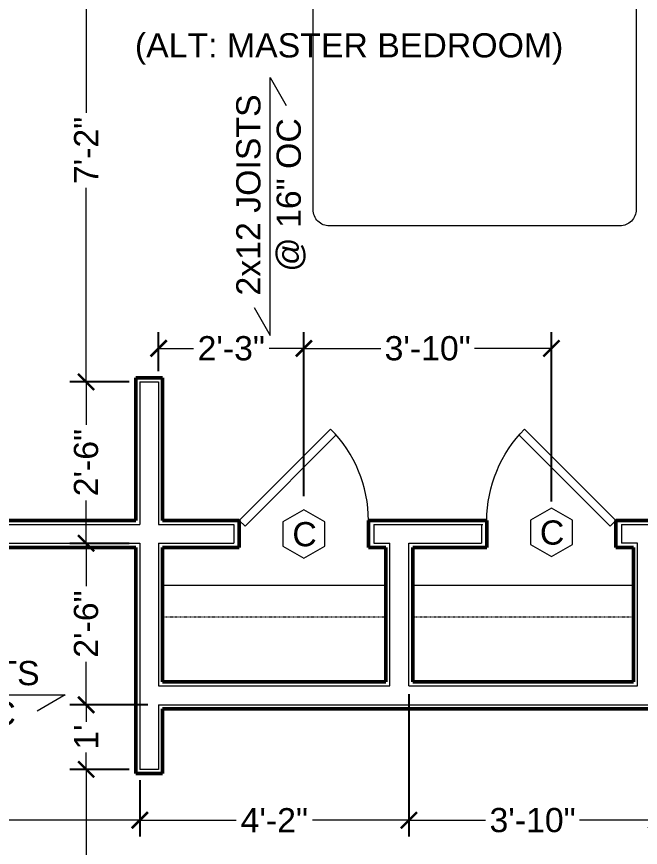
# Model space of a CAD drawing. Header units: inches. Extents: x -4969 to 16721, y 2489 to 24693.
# Drawn here: x 373.1 to 489, y 7382.8 to 7537.1 of the extents above; entities that cross this region are included whole.
import ezdxf

# ---------------------------------------------------------------- set-up
doc = ezdxf.new("R2010")
doc.units = ezdxf.units.IN
doc.header["$MEASUREMENT"] = 0
doc.linetypes.add('DASHED2', pattern=[0.375, 0.25, -0.125])
doc.layers.get('0').update_dxf_attribs({"lineweight": 5})
for name, color, linetype, lineweight in [('1', 1, 'Continuous', 9), ('2', 6, 'Continuous', 20), ('5', 4, 'Continuous', 50), ('A-DIMSx', 7, 'Continuous', 9), ('A-SYMB', 7, 'Continuous', 20), ('A-TEXTx', 7, 'Continuous', 20)]:
    doc.layers.add(name, color=color, linetype=linetype, lineweight=lineweight)
doc.styles.get("Standard").update_dxf_attribs({"font": 'Arial.ttf'})
doc.dimstyles.get("Standard").update_dxf_attribs({"dimtxt": 3, "dimasz": 2, "dimexe": 0.03125, "dimexo": 0.0625, "dimgap": 0.03125, "dimtad": 0, "dimtoh": 1, "dimdec": 4, "dimlfac": 0.99985, "dimzin": 0, "dimdsep": 46, "dimlunit": 4, "dimtxsty": 'Standard', "dimblk": 'ARCHTICK', "dimblk1": 'ARCHTICK', "dimblk2": 'ARCHTICK', "dimcen": 0.09, "dimclrt": 256, "dimadec": 0, "dimazin": 0, "dimtfac": 1, "dimtdec": 4, "dimtofl": 0, "dimtmove": 0, "dimatfit": 3, "dimfxl": 1, "dimtolj": 1, "dimtzin": 0, "dimarcsym": 0})

# ---------------------------------------------------------------- blocks, each defined once
blk = doc.blocks.new('door plan 24')
at = {"layer": '1'}
for p, q in [((356.81, 1360.41), (360.31, 1360.41)), ((356.06, 1335.41), (339.09, 1352.38)), ((357.12, 1336.47), (340.15, 1353.44)), ((356.06, 1335.41), (357.12, 1336.47)), ((356.81, 1334.41), (360.31, 1334.41))]:
    blk.add_line(p, q, dxfattribs=at)
blk.add_arc((356.06, 1335.41), 24, 90, 135, dxfattribs=at)
at = {"layer": '5'}
for p, q in [((361.06, 1359.41), (356.06, 1359.41)), ((361.06, 1335.41), (356.06, 1335.41))]:
    blk.add_line(p, q, dxfattribs=at)
blk = doc.blocks.new('_ArchTick')
at = {"color": 0, "linetype": 'ByBlock', "lineweight": 0, "const_width": 0.15}
blk.add_lwpolyline([(-0.5, -0.5), (0.5, 0.5)], dxfattribs=at)
blk = doc.blocks.new('*D439')
at = {"layer": 'A-DIMSx', "color": 0, "lineweight": -2, "ltscale": 0.1, "transparency": 16777216}
for p, q in [((392.26, 7439.27), (383.03, 7439.27)), ((397.5, 7409.27), (383.03, 7409.27))]:
    blk.add_line(p, q, dxfattribs=at)
at = {"layer": 'A-DIMSx', "color": 0, "lineweight": 5, "ltscale": 0.1, "transparency": 16777216}
for p, q in [((386.03, 7439.27), (386.03, 7431.29)), ((386.03, 7409.27), (386.03, 7417.26))]:
    blk.add_line(p, q, dxfattribs=at)
at = {"layer": 'Defpoints', "color": 0, "ltscale": 0.1, "transparency": 16777216}
for p in [(386.03, 7439.27), (394.26, 7439.27), (399.5, 7409.27)]:
    blk.add_point(p, dxfattribs=at)
at = {"layer": 'A-DIMSx', "color": 0, "lineweight": 5, "ltscale": 0.1, "transparency": 16777216, "xscale": 3, "yscale": 3, "zscale": 3}
for p, rotation in [((386.03, 7439.27), 90), ((386.03, 7409.27), 270)]:
    blk.add_blockref('_ArchTick', p, dxfattribs=dict(at, rotation=rotation))
at = {"layer": 'A-DIMSx', "ltscale": 0.1, "transparency": 16777216, "insert": (386.03, 7424.27), "char_height": 4.5, "attachment_point": 5, "rotation": 90}
blk.add_mtext('\\A1;2\'-6"', dxfattribs=at)
blk = doc.blocks.new('*D445')
at = {"layer": 'A-DIMSx', "color": 0, "lineweight": -2, "ltscale": 0.1, "transparency": 16777216}
for p, q in [((446, 7411.27), (446, 7384.82)), ((492, 7410.77), (492, 7384.82))]:
    blk.add_line(p, q, dxfattribs=at)
at = {"layer": 'A-DIMSx', "color": 0, "lineweight": 5, "ltscale": 0.1, "transparency": 16777216}
for p, q in [((446, 7387.82), (460.27, 7387.82)), ((492, 7387.82), (477.72, 7387.82))]:
    blk.add_line(p, q, dxfattribs=at)
at = {"layer": 'Defpoints', "color": 0, "ltscale": 0.1, "transparency": 16777216}
for p in [(446, 7413.27), (492, 7412.77), (492, 7387.82)]:
    blk.add_point(p, dxfattribs=at)
at = {"layer": 'A-DIMSx', "color": 0, "lineweight": 5, "ltscale": 0.1, "transparency": 16777216, "xscale": 3, "yscale": 3, "zscale": 3, "rotation": 180}
blk.add_blockref('_ArchTick', (446, 7387.82), dxfattribs=at)
at = {"layer": 'A-DIMSx', "color": 0, "lineweight": 5, "ltscale": 0.1, "transparency": 16777216, "xscale": 3, "yscale": 3, "zscale": 3}
blk.add_blockref('_ArchTick', (492, 7387.82), dxfattribs=at)
at = {"layer": 'A-DIMSx', "ltscale": 0.1, "transparency": 16777216, "insert": (469, 7387.82), "char_height": 4.5, "attachment_point": 5}
blk.add_mtext('\\A1;3\'-10"', dxfattribs=at)
blk = doc.blocks.new('*D450')
at = {"layer": 'A-DIMSx', "color": 0, "lineweight": -2, "ltscale": 0.1, "transparency": 16777216}
for p, q in [((399.5, 7471.27), (399.5, 7478.49)), ((426.5, 7448.02), (426.5, 7478.49))]:
    blk.add_line(p, q, dxfattribs=at)
at = {"layer": 'A-DIMSx', "color": 0, "lineweight": 5, "ltscale": 0.1, "transparency": 16777216}
for p, q in [((399.5, 7475.49), (405.98, 7475.49)), ((426.5, 7475.49), (420.02, 7475.49))]:
    blk.add_line(p, q, dxfattribs=at)
at = {"layer": 'Defpoints', "color": 0, "ltscale": 0.1, "transparency": 16777216}
for p in [(399.5, 7475.49), (399.5, 7469.27), (426.5, 7446.02)]:
    blk.add_point(p, dxfattribs=at)
at = {"layer": 'A-DIMSx', "color": 0, "lineweight": 5, "ltscale": 0.1, "transparency": 16777216, "xscale": 3, "yscale": 3, "zscale": 3, "rotation": 180}
blk.add_blockref('_ArchTick', (399.5, 7475.49), dxfattribs=at)
at = {"layer": 'A-DIMSx', "color": 0, "lineweight": 5, "ltscale": 0.1, "transparency": 16777216, "xscale": 3, "yscale": 3, "zscale": 3}
blk.add_blockref('_ArchTick', (426.5, 7475.49), dxfattribs=at)
at = {"layer": 'A-DIMSx', "ltscale": 0.1, "transparency": 16777216, "insert": (413, 7475.49), "char_height": 4.5, "attachment_point": 5}
blk.add_mtext('\\A1;2\'-3"', dxfattribs=at)
blk = doc.blocks.new('*D451')
at = {"layer": 'A-DIMSx', "color": 0, "lineweight": -2, "ltscale": 0.1, "transparency": 16777216}
for p, q in [((426.5, 7448.02), (426.5, 7478.49)), ((472.5, 7447.05), (472.5, 7478.49))]:
    blk.add_line(p, q, dxfattribs=at)
at = {"layer": 'A-DIMSx', "color": 0, "lineweight": 5, "ltscale": 0.1, "transparency": 16777216}
for p, q in [((426.5, 7475.49), (440.77, 7475.49)), ((472.5, 7475.49), (458.22, 7475.49))]:
    blk.add_line(p, q, dxfattribs=at)
at = {"layer": 'Defpoints', "color": 0, "ltscale": 0.1, "transparency": 16777216}
for p in [(472.5, 7475.49), (426.5, 7446.02), (472.5, 7445.05)]:
    blk.add_point(p, dxfattribs=at)
at = {"layer": 'A-DIMSx', "color": 0, "lineweight": 5, "ltscale": 0.1, "transparency": 16777216, "xscale": 3, "yscale": 3, "zscale": 3, "rotation": 180}
blk.add_blockref('_ArchTick', (426.5, 7475.49), dxfattribs=at)
at = {"layer": 'A-DIMSx', "color": 0, "lineweight": 5, "ltscale": 0.1, "transparency": 16777216, "xscale": 3, "yscale": 3, "zscale": 3}
blk.add_blockref('_ArchTick', (472.5, 7475.49), dxfattribs=at)
at = {"layer": 'A-DIMSx', "ltscale": 0.1, "transparency": 16777216, "insert": (449.5, 7475.49), "char_height": 4.5, "attachment_point": 5}
blk.add_mtext('\\A1;3\'-10"', dxfattribs=at)
blk = doc.blocks.new('*D460')
at = {"layer": 'A-DIMSx', "color": 0, "lineweight": -2, "ltscale": 0.1, "transparency": 16777216}
for p, q in [((394, 7469.27), (383.03, 7469.27)), ((394, 7439.27), (383.03, 7439.27))]:
    blk.add_line(p, q, dxfattribs=at)
at = {"layer": 'A-DIMSx', "color": 0, "lineweight": 5, "ltscale": 0.1, "transparency": 16777216}
for p, q in [((386.03, 7469.27), (386.03, 7461.29)), ((386.03, 7439.27), (386.03, 7447.26))]:
    blk.add_line(p, q, dxfattribs=at)
at = {"layer": 'Defpoints', "color": 0, "ltscale": 0.1, "transparency": 16777216}
for p in [(386.03, 7469.27), (396, 7469.27), (396, 7439.27)]:
    blk.add_point(p, dxfattribs=at)
at = {"layer": 'A-DIMSx', "color": 0, "lineweight": 5, "ltscale": 0.1, "transparency": 16777216, "xscale": 3, "yscale": 3, "zscale": 3}
for p, rotation in [((386.03, 7469.27), 90), ((386.03, 7439.27), 270)]:
    blk.add_blockref('_ArchTick', p, dxfattribs=dict(at, rotation=rotation))
at = {"layer": 'A-DIMSx', "ltscale": 0.1, "transparency": 16777216, "insert": (386.03, 7454.27), "char_height": 4.5, "attachment_point": 5, "rotation": 90}
blk.add_mtext('\\A1;2\'-6"', dxfattribs=at)
blk = doc.blocks.new('*D461')
at = {"layer": 'A-DIMSx', "color": 0, "lineweight": -2, "ltscale": 0.1, "transparency": 16777216}
for p, q in [((394, 7555.27), (383.03, 7555.27)), ((394, 7469.27), (383.03, 7469.27))]:
    blk.add_line(p, q, dxfattribs=at)
at = {"layer": 'A-DIMSx', "color": 0, "lineweight": 5, "ltscale": 0.1, "transparency": 16777216}
for p, q in [((386.03, 7555.27), (386.03, 7519.24)), ((386.03, 7469.27), (386.03, 7505.31))]:
    blk.add_line(p, q, dxfattribs=at)
at = {"layer": 'Defpoints', "color": 0, "ltscale": 0.1, "transparency": 16777216}
for p in [(386.03, 7555.27), (396, 7555.27), (396, 7469.27)]:
    blk.add_point(p, dxfattribs=at)
at = {"layer": 'A-DIMSx', "color": 0, "lineweight": 5, "ltscale": 0.1, "transparency": 16777216, "xscale": 3, "yscale": 3, "zscale": 3}
for p, rotation in [((386.03, 7555.27), 90), ((386.03, 7469.27), 270)]:
    blk.add_blockref('_ArchTick', p, dxfattribs=dict(at, rotation=rotation))
at = {"layer": 'A-DIMSx', "ltscale": 0.1, "transparency": 16777216, "insert": (386.03, 7512.27), "char_height": 4.5, "attachment_point": 5, "rotation": 90}
blk.add_mtext('\\A1;7\'-2"', dxfattribs=at)
blk = doc.blocks.new('*D504')
at = {"layer": 'A-DIMSx', "color": 0, "lineweight": -2, "ltscale": 0.1, "transparency": 16777216}
for p, q in [((361.47, 7873.27), (215.06, 7873.27)), ((454, 7001.77), (215.06, 7001.77))]:
    blk.add_line(p, q, dxfattribs=at)
at = {"layer": 'A-DIMSx', "color": 0, "lineweight": 5, "ltscale": 0.1, "transparency": 16777216}
for p, q in [((218.06, 7873.27), (218.06, 7447.88)), ((218.06, 7001.77), (218.06, 7427.17))]:
    blk.add_line(p, q, dxfattribs=at)
at = {"layer": 'Defpoints', "color": 0, "ltscale": 0.1, "transparency": 16777216}
for p in [(218.06, 7873.27), (363.47, 7873.27), (456, 7001.77)]:
    blk.add_point(p, dxfattribs=at)
at = {"layer": 'A-DIMSx', "color": 0, "lineweight": 5, "ltscale": 0.1, "transparency": 16777216, "xscale": 3, "yscale": 3, "zscale": 3}
for p, rotation in [((218.06, 7873.27), 90), ((218.06, 7001.77), 270)]:
    blk.add_blockref('_ArchTick', p, dxfattribs=dict(at, rotation=rotation))
at = {"layer": 'A-DIMSx', "ltscale": 0.1, "transparency": 16777216, "insert": (218.06, 7437.52), "char_height": 4.5, "attachment_point": 5, "rotation": 90}
blk.add_mtext('\\A1;72\'-7{\\H1x;\\S1/2;}"', dxfattribs=at)
blk = doc.blocks.new('*D509')
at = {"layer": 'A-DIMSx', "color": 0, "lineweight": -2, "ltscale": 0.1, "transparency": 16777216}
for p, q in [((397.5, 7409.27), (383.03, 7409.27)), ((394, 7397.27), (383.03, 7397.27))]:
    blk.add_line(p, q, dxfattribs=at)
at = {"layer": 'A-DIMSx', "color": 0, "lineweight": 5, "ltscale": 0.1, "transparency": 16777216}
for p, q in [((386.03, 7409.27), (386.03, 7406.13)), ((386.03, 7397.27), (386.03, 7400.42))]:
    blk.add_line(p, q, dxfattribs=at)
at = {"layer": 'Defpoints', "color": 0, "ltscale": 0.1, "transparency": 16777216}
for p in [(399.5, 7409.27), (386.03, 7397.27), (396, 7397.27)]:
    blk.add_point(p, dxfattribs=at)
at = {"layer": 'A-DIMSx', "color": 0, "lineweight": 5, "ltscale": 0.1, "transparency": 16777216, "xscale": 3, "yscale": 3, "zscale": 3}
for p, rotation in [((386.03, 7409.27), 90), ((386.03, 7397.27), 270)]:
    blk.add_blockref('_ArchTick', p, dxfattribs=dict(at, rotation=rotation))
at = {"layer": 'A-DIMSx', "ltscale": 0.1, "transparency": 16777216, "insert": (386.03, 7403.27), "char_height": 4.5, "attachment_point": 5, "rotation": 90}
blk.add_mtext("\\A1;1'", dxfattribs=at)
blk = doc.blocks.new('*D510')
at = {"layer": 'A-DIMSx', "color": 0, "lineweight": -2, "ltscale": 0.1, "transparency": 16777216}
for p, q in [((394, 7397.27), (383.03, 7397.27)), ((394, 7309.27), (383.03, 7309.27))]:
    blk.add_line(p, q, dxfattribs=at)
at = {"layer": 'A-DIMSx', "color": 0, "lineweight": 5, "ltscale": 0.1, "transparency": 16777216}
for p, q in [((386.03, 7397.27), (386.03, 7360.24)), ((386.03, 7309.27), (386.03, 7346.31))]:
    blk.add_line(p, q, dxfattribs=at)
at = {"layer": 'Defpoints', "color": 0, "ltscale": 0.1, "transparency": 16777216}
for p in [(396, 7397.27), (386.03, 7309.27), (396, 7309.27)]:
    blk.add_point(p, dxfattribs=at)
at = {"layer": 'A-DIMSx', "color": 0, "lineweight": 5, "ltscale": 0.1, "transparency": 16777216, "xscale": 3, "yscale": 3, "zscale": 3}
for p, rotation in [((386.03, 7397.27), 90), ((386.03, 7309.27), 270)]:
    blk.add_blockref('_ArchTick', p, dxfattribs=dict(at, rotation=rotation))
at = {"layer": 'A-DIMSx', "ltscale": 0.1, "transparency": 16777216, "insert": (386.03, 7353.27), "char_height": 4.5, "attachment_point": 5, "rotation": 90}
blk.add_mtext('\\A1;7\'-4"', dxfattribs=at)
blk = doc.blocks.new('*D511')
at = {"layer": 'A-DIMSx', "color": 0, "lineweight": -2, "ltscale": 0.1, "transparency": 16777216}
for p, q in [((446, 7411.27), (446, 7384.82)), ((396, 7395.27), (396, 7384.82))]:
    blk.add_line(p, q, dxfattribs=at)
at = {"layer": 'A-DIMSx', "color": 0, "lineweight": 5, "ltscale": 0.1, "transparency": 16777216}
for p, q in [((396, 7387.82), (413.92, 7387.82)), ((446, 7387.82), (428.07, 7387.82))]:
    blk.add_line(p, q, dxfattribs=at)
at = {"layer": 'Defpoints', "color": 0, "ltscale": 0.1, "transparency": 16777216}
for p in [(446, 7413.27), (396, 7397.27), (396, 7387.82)]:
    blk.add_point(p, dxfattribs=at)
at = {"layer": 'A-DIMSx', "color": 0, "lineweight": 5, "ltscale": 0.1, "transparency": 16777216, "xscale": 3, "yscale": 3, "zscale": 3, "rotation": 180}
blk.add_blockref('_ArchTick', (396, 7387.82), dxfattribs=at)
at = {"layer": 'A-DIMSx', "color": 0, "lineweight": 5, "ltscale": 0.1, "transparency": 16777216, "xscale": 3, "yscale": 3, "zscale": 3}
blk.add_blockref('_ArchTick', (446, 7387.82), dxfattribs=at)
at = {"layer": 'A-DIMSx', "ltscale": 0.1, "transparency": 16777216, "insert": (421, 7387.82), "char_height": 4.5, "attachment_point": 5}
blk.add_mtext('\\A1;4\'-2"', dxfattribs=at)
blk = doc.blocks.new('*D569')
at = {"layer": 'A-DIMSx', "color": 0, "lineweight": -2, "ltscale": 0.1, "transparency": 16777216}
for p, q in [((315, 7401.77), (315, 7384.82)), ((396, 7395.27), (396, 7384.82))]:
    blk.add_line(p, q, dxfattribs=at)
at = {"layer": 'A-DIMSx', "color": 0, "lineweight": 5, "ltscale": 0.1, "transparency": 16777216}
for p, q in [((315, 7387.82), (348.5, 7387.82)), ((396, 7387.82), (362.49, 7387.82))]:
    blk.add_line(p, q, dxfattribs=at)
at = {"layer": 'Defpoints', "color": 0, "ltscale": 0.1, "transparency": 16777216}
for p in [(315, 7403.77), (396, 7397.27), (315, 7387.82)]:
    blk.add_point(p, dxfattribs=at)
at = {"layer": 'A-DIMSx', "color": 0, "lineweight": 5, "ltscale": 0.1, "transparency": 16777216, "xscale": 3, "yscale": 3, "zscale": 3, "rotation": 180}
blk.add_blockref('_ArchTick', (315, 7387.82), dxfattribs=at)
at = {"layer": 'A-DIMSx', "color": 0, "lineweight": 5, "ltscale": 0.1, "transparency": 16777216, "xscale": 3, "yscale": 3, "zscale": 3}
blk.add_blockref('_ArchTick', (396, 7387.82), dxfattribs=at)
at = {"layer": 'A-DIMSx', "ltscale": 0.1, "transparency": 16777216, "insert": (355.5, 7387.82), "char_height": 4.5, "attachment_point": 5}
blk.add_mtext('\\A1;6\'-9"', dxfattribs=at)

msp = doc.modelspace()

# ---------------------------------------------------------------- linework, layer by layer
at = {"layer": '1'}
for p, q in [((395.9965993, 7469.2747155), (399.4965993, 7469.2747155)), ((395.9965993, 7469.2747155), (395.9965993, 7442.7747155)), ((399.4965993, 7469.2747155), (399.4965993, 7442.7747155)), ((318.4965993, 7442.7747155), (395.9965993, 7442.7747155)), ((399.4965993, 7442.7747155), (413.4965993, 7442.7747155)), ((439.4965993, 7442.7747155), (459.7465993, 7442.7747155)), ((485.4965993, 7442.7747155), (518.4965993, 7442.7747155)), ((318.4965992, 7439.2747155), (395.9965993, 7439.2747155)), ((395.9965993, 7439.2747155), (395.9965993, 7397.2747155)), ((399.4965993, 7439.2747155), (413.4965993, 7439.2747155)), ((399.4965993, 7439.2747155), (399.4965993, 7412.7747155)), ((439.4965993, 7439.2747155), (442.4965993, 7439.2747155)), ((442.4965993, 7412.7747155), (442.4965993, 7439.2747155)), ((445.9965993, 7412.7747155), (445.9965993, 7439.2747155)), ((445.9965993, 7439.2747155), (459.4965993, 7439.2747155)), ((488.4965993, 7439.2747155), (485.4965993, 7439.2747155)), ((488.4965993, 7412.7747155), (488.4965993, 7439.2747155)), ((399.4965993, 7412.7747155), (442.4965993, 7412.7747155)), ((445.9965993, 7412.7747155), (488.4965993, 7412.7747155)), ((399.4965993, 7409.2747155), (399.4965993, 7397.2747155)), ((399.4965993, 7409.2747155), (527.9965993, 7409.2747155)), ((399.4965993, 7397.2747155), (395.9965993, 7397.2747155))]:
    msp.add_line(p, q, dxfattribs=at)
at = {"layer": '1', "linetype": 'DASHED2', "ltscale": 0.25}
for p, q in [((441.7465993, 7425.5247155), (400.2465993, 7425.5247155)), ((487.7465993, 7425.5247155), (446.7465993, 7425.5247155))]:
    msp.add_line(p, q, dxfattribs=at)
at = {"layer": '1', "ltscale": 0.25}
msp.add_lwpolyline([(428.2465993, 7501.2747155), (428.2465993, 7575.2747155, -0.4777742128), (431.2465993, 7578.2747155), (485.2465993, 7578.2747155, -0.4142135624), (488.2465993, 7575.2747155), (488.2465993, 7501.2747155, -0.4142135624), (485.2465993, 7498.2747155), (431.2465993, 7498.2747155, -0.4370062526), (428.2465993, 7501.2747155)], format="xyb", dxfattribs=at)
at = {"layer": '2'}
for p, q in [((400.2465993, 7431.5247155), (441.7465993, 7431.5247155)), ((446.7465993, 7431.5247155), (487.7465993, 7431.5247155))]:
    msp.add_line(p, q, dxfattribs=at)
at = {"layer": '2', "ltscale": 0.25}
for points in [[(417.2336653, 7483.0871845), (420.2336653, 7477.8910321), (420.2336653, 7525.8332279), (423.2336653, 7520.6370755)], [(338.3379223, 7414.1028535), (333.1417699, 7411.1028535), (382.1296672, 7411.1028535), (376.9335148, 7408.1028535)]]:
    msp.add_lwpolyline(points, dxfattribs=at)
at = {"layer": '5'}
for p, q in [((395.2465993, 7470.0247155), (395.2465993, 7443.5247155)), ((395.2465993, 7470.0247155), (400.2465993, 7470.0247155)), ((400.2465993, 7470.0247155), (400.2465993, 7443.5247155)), ((320.2465993, 7443.5232329), (395.2465993, 7443.5247155)), ((400.2465993, 7443.5247155), (414.4965993, 7443.5247155)), ((438.4965993, 7443.5247155), (460.4965993, 7443.5247155)), ((484.4965993, 7443.5247155), (517.7465993, 7443.5247155)), ((319.2465992, 7438.5247155), (395.2465993, 7438.5247155)), ((395.2465993, 7438.5247155), (395.2465993, 7396.5247155)), ((400.2465993, 7438.5247155), (400.2465993, 7413.5247155)), ((400.2465993, 7438.5247155), (414.4965993, 7438.5247155)), ((438.4965993, 7438.5247155), (441.7465993, 7438.5247155)), ((441.7465993, 7413.5247155), (441.7465993, 7438.5247155)), ((446.7465993, 7413.5247155), (446.7465993, 7438.5247155)), ((446.7465993, 7438.5247155), (460.4965993, 7438.5247155)), ((484.4965993, 7438.5247155), (487.7465993, 7438.5247155)), ((487.7465993, 7413.5247155), (487.7465993, 7438.5247155)), ((400.2465993, 7413.5247155), (441.7465993, 7413.5247155)), ((446.7465993, 7413.5247155), (487.7465993, 7413.5247155)), ((400.2465993, 7408.5247155), (400.2465993, 7396.5247155)), ((400.2465993, 7408.5247155), (528.9965993, 7408.5247155)), ((400.2465993, 7396.5247155), (395.2465993, 7396.5247155))]:
    msp.add_line(p, q, dxfattribs=at)
at = {"layer": 'A-SYMB', "ltscale": 0.1}
for points in [[(430.3937136, 7443.2747155), (426.4965993, 7445.5247155), (422.599485, 7443.2747155), (422.599485, 7438.7747155), (426.4965993, 7436.5247155), (430.3937136, 7438.7747155)], [(476.3937136, 7443.5811118), (472.4965993, 7445.8311118), (468.599485, 7443.5811118), (468.599485, 7439.0811118), (472.4965993, 7436.8311118), (476.3937136, 7439.0811118)]]:
    msp.add_lwpolyline(points, close=True, dxfattribs=at)

# ---------------------------------------------------------------- block references
at = {"layer": '1', "rotation": 270}
msp.add_blockref('door plan 24', (-920.914923, 7799.5817032), dxfattribs=at)
at = {"layer": '1', "xscale": -1, "rotation": 90}
msp.add_blockref('door plan 24', (1819.9081215, 7799.5817032), dxfattribs=at)

# ---------------------------------------------------------------- texts
at = {"layer": 'A-TEXTx', "ltscale": 0.25, "insert": (390.5894876, 7531.1288455), "char_height": 4.5, "attachment_point": 4}
msp.add_mtext('\\pi-13.5,l18,t18;(ALT: MASTER BEDROOM)', dxfattribs=at)
at = {"layer": 'A-TEXTx', "ltscale": 0.5, "insert": (413.9259168, 7504.0009158), "char_height": 4.5, "width": 65.165552809, "attachment_point": 2, "rotation": 90}
msp.add_mtext('{2x12 JOISTS \\P@ 16" OC}', dxfattribs=at)
at = {"layer": 'A-TEXTx', "ltscale": 0.5, "char_height": 4.5}
for s, insert, width, attachment_point in [('{C}', (472.6231787, 7441.2457193), 5.465913137, 5), ('{C}', (426.6231787, 7440.939323), 5.465913137, 5), ('2x12 JOISTS \\P@ 24" OC', (358.6983871, 7417.4106019), 65.165552809, 2)]:
    msp.add_mtext(s, dxfattribs=dict(at, insert=insert, width=width, attachment_point=attachment_point))

# ---------------------------------------------------------------- dimensions: what is measured, and where the dimension line sits
at = {"layer": 'A-DIMSx', "ltscale": 0.1}
for base, p1, p2, override, picture, middle in [((218.0635148137, 7873.2747154682), (455.9965992748, 7001.7747163615), (363.4707772694, 7873.2747154682), {"dimtxt": 4.5, "dimasz": 3, "dimexe": 3, "dimexo": 2, "dimgap": 1, "dimlfac": -47.9928, "dimlwd": 5}, '*D504', (218.0635148137, 7437.5247159148)), ((386.0274873, 7555.2747155), (395.9965993, 7469.2747155), (395.9965993, 7555.2747155), {"dimtxt": 4.5, "dimasz": 3, "dimexe": 3, "dimexo": 2, "dimgap": 1, "dimlfac": -47.9928, "dimlwd": 5}, '*D461', (386.0274873, 7512.2747155)), ((386.0274873, 7469.2747155), (395.9965993, 7439.2747155), (395.9965993, 7469.2747155), {"dimtxt": 4.5, "dimasz": 3, "dimexe": 3, "dimexo": 2, "dimgap": 1, "dimlfac": -47.9928, "dimlwd": 5}, '*D460', (386.0274873, 7454.2747155)), ((386.0274873, 7439.2747155), (399.4965993, 7409.2747155), (394.2645485, 7439.2747155), {"dimtxt": 4.5, "dimasz": 3, "dimexe": 3, "dimexo": 2, "dimgap": 1, "dimlfac": -47.9928, "dimlwd": 5}, '*D439', (386.0274873, 7424.2747155)), ((386.0274873, 7397.2747155), (399.4965993, 7409.2747155), (395.9965993, 7397.2747155), {"dimtxt": 4.5, "dimasz": 3, "dimexe": 3, "dimexo": 2, "dimgap": 1, "dimlfac": 0.99985, "dimlwd": 5}, '*D509', (386.0274873, 7403.2747155)), ((386.0274873, 7309.2747155), (395.9965993, 7397.2747155), (395.9965993, 7309.2747155), {"dimtxt": 4.5, "dimasz": 3, "dimexe": 3, "dimexo": 2, "dimgap": 1, "dimlfac": 0.99985, "dimlwd": 5}, '*D510', (386.0274873, 7353.2747155))]:
    dim = msp.add_linear_dim(base=base, p1=p1, p2=p2, angle=90, dimstyle='Standard', override=override, dxfattribs=at)
    dim.commit()
    dim.dimension.update_dxf_attribs({"geometry": picture, "text_midpoint": middle})
for base, p1, p2, override, picture, middle in [((399.4965993, 7475.4903793), (426.4965993, 7446.0247155), (399.4965993, 7469.2747155), {"dimtxt": 4.5, "dimasz": 3, "dimexe": 3, "dimexo": 2, "dimgap": 1, "dimlfac": -47.9928, "dimlwd": 5}, '*D450', (412.9965993, 7475.4903793)), ((472.4965993, 7475.4903793), (426.4965993, 7446.0247155), (472.4965993, 7445.0484817), {"dimtxt": 4.5, "dimasz": 3, "dimexe": 3, "dimexo": 2, "dimgap": 1, "dimlfac": -47.9928, "dimlwd": 5}, '*D451', (449.4965993, 7475.4903793)), ((395.9965993, 7387.8167336), (445.9965993, 7413.2747155), (395.9965993, 7397.2747155), {"dimtxt": 4.5, "dimasz": 3, "dimexe": 3, "dimexo": 2, "dimgap": 1, "dimlfac": 0.99985, "dimlwd": 5}, '*D511', (420.9965993, 7387.8167336)), ((491.9965993, 7387.8167336), (445.9965993, 7413.2747155), (491.9965993, 7412.7747155), {"dimtxt": 4.5, "dimasz": 3, "dimexe": 3, "dimexo": 2, "dimgap": 1, "dimlfac": 0.99985, "dimlwd": 5}, '*D445', (468.9965993, 7387.8167336)), ((314.9965992731, 7387.8167336302), (395.9965992731, 7397.2747154682), (314.9965992731, 7403.774715491), {"dimtxt": 4.5, "dimasz": 3, "dimexe": 3, "dimexo": 2, "dimgap": 1, "dimlfac": 0.99985, "dimlwd": 5}, '*D569', (355.4965992731, 7387.8167336302))]:
    dim = msp.add_linear_dim(base=base, p1=p1, p2=p2, dimstyle='Standard', override=override, dxfattribs=at)
    dim.commit()
    dim.dimension.update_dxf_attribs({"geometry": picture, "text_midpoint": middle})

doc.saveas('drawing.dxf')
